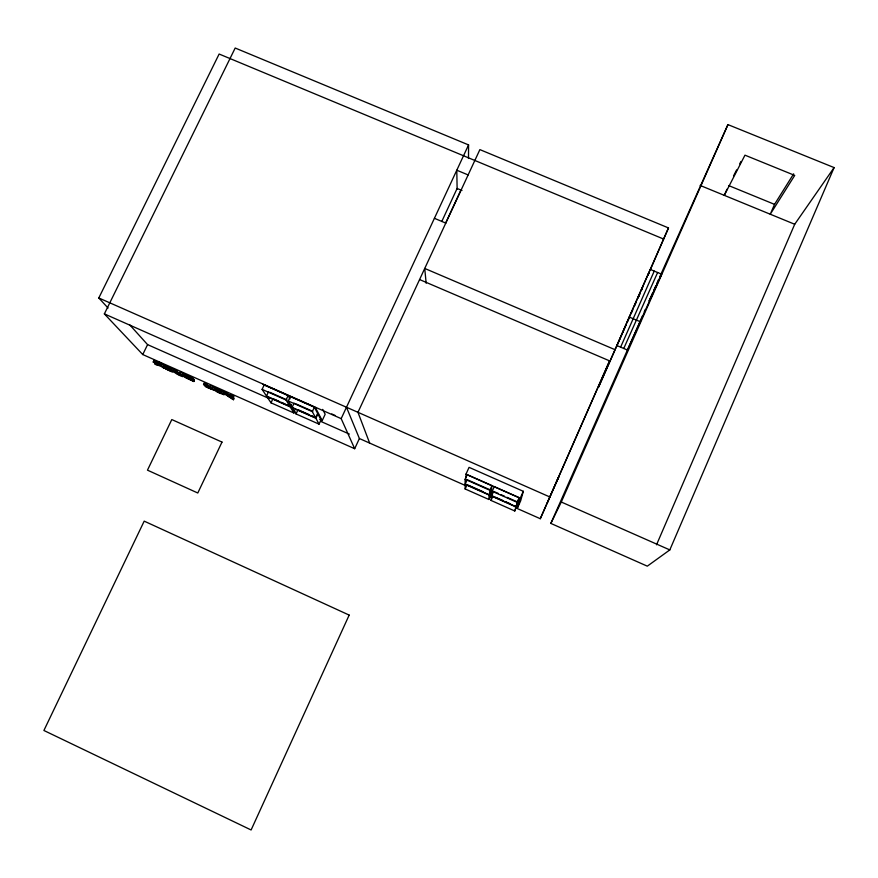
<?xml version="1.0" encoding="UTF-8"?>
<svg xmlns="http://www.w3.org/2000/svg" width="878" height="878" viewBox="0 0 878 878"><rect width="100%" height="100%" fill="white"/><g stroke="black" fill="none" stroke-linecap="round" stroke-linejoin="round"><path stroke-width="1.32" d="M468.501 158.479L468.567 144.914L235.194 48.027L104.361 313.885L142.752 354.547L354.679 448.713L359.387 438.528L346.481 407.249M488.826 499.472L489.331 495.137L491.307 490.714L490.769 495.148L488.826 499.472L465.153 488.969L465.142 484.415L467.129 479.662L490.133 489.858M489.364 494.819L489.88 490.275L491.91 485.743L467.151 474.789L465.11 479.3L465.131 484.074L489.364 494.819L491.351 490.396L491.91 485.743M517.833 502.457L514.782 510.985L491.021 500.438L491.559 496.125L493.59 491.384L498.452 493.535M492.174 491.285L491.603 495.807L515.935 506.595L519.085 497.76L494.204 486.763L492.174 491.285L517.054 502.304M514.782 510.985L519.085 497.76M515.309 506.189L517.779 507.275L520.27 498.111L523.31 491.307L469.061 467.348L466.009 474.109L466.009 477.939M523.31 491.307L520.676 500.778L517.779 507.275M547.356 502.721L558.847 476.578L556.191 482.768M515.375 507.682L540.288 518.722L609.595 360.88L419.574 279.555M609.595 360.88L540.288 518.722M369.638 443.072L357.961 412.32L479.882 149.611L668.487 227.929L598.555 387.132L626.19 324.728M629.208 317.035L616.96 345.581L627.419 350.037L661.573 274.166L650.291 269.436L629.208 317.035L640.523 321.831M642.608 315.641L550.846 523.409L647.305 566.167L669.815 549.913L834.1 167.588L727.939 124.61L659.685 276.976M638.108 297.73L639.689 294.031M641.28 290.344L642.872 286.656M647.635 275.582L648.699 273.124M647.821 275.549L648.974 273.157M649.994 270.512L668.487 227.929M656.524 544.799L794.711 224.263L834.1 167.588M793.646 173.844L774.539 204.365L770.258 214.232L794.722 175.402L744.972 155.165L724.295 195.344L726.984 189.22M620.614 347.139L654.242 271.093M657.622 272.509L623.753 348.478M644.232 311.964L645.319 309.506M649.16 300.803L652.486 293.274M653.594 290.772L655.811 285.756M656.92 283.243L658.577 279.478M550.846 523.409L561.283 502.018L727.939 124.61M627.276 322.27L628.911 318.593M631.084 313.687L632.709 310M634.344 306.323L635.968 302.647M638.119 297.796L639.722 294.174M641.324 290.552L642.389 288.138M491.021 500.438L492.953 496.114M465.153 488.969L467.107 484.656M649.193 300.945L661.573 274.166M445.607 223.122L460.939 190.065M354.679 448.713L341.18 418.641L468.567 144.914M441.766 221.497L457.12 188.463L461.982 190.504M315.641 417.818L312.305 411.628L314.379 407.205L290.333 396.571L288.258 400.983L292.1 407.392L315.641 417.818L317.671 413.494L314.379 407.205M315.871 418.246L317.902 413.922L321.041 419.914L319.054 424.151L296.04 413.944L292.374 407.831L315.871 418.246L319.054 424.151M319.702 419.486L322.204 420.595L325.167 414.251L322.742 409.378M292.1 407.392L294.13 403.068M293.921 413L290.201 406.865L266.802 396.494L271.006 402.837L293.921 413L294.92 410.893M296.04 413.944L298.026 409.719L308.924 414.548M289.938 406.426L286.041 399.995L288.116 395.594L264.179 384.992L262.094 389.393L266.495 396.033L289.938 406.426L290.947 404.264M290.201 406.865L291.222 404.714M266.495 396.033L268.536 391.731M271.006 402.837L272.992 398.623M233.493 399.709L231.057 398.03L233.109 397.504L233.833 395.989L231.024 394.738L229.893 395.21L224.12 391.665L223.396 393.19L233.493 399.709L234.206 398.206L232.582 397.086M218.26 392.137C212.081 386.561 227.764 396.768 218.26 392.137L218.984 390.633L218.161 390.019M221.047 393.377L221.772 391.873M231.024 394.738L229.169 396.713L225.602 394.167L226.326 392.653M229.169 396.713L229.806 395.166M214.473 388.636L213.014 386.737L210.457 385.596L209.732 387.11L212.289 388.252L213.749 390.139L205.54 386.715L203.564 384.366L204.289 382.852L210.215 386.748M209.732 387.11L211.093 388.921L207.79 387.494L206.132 385.508L206.857 384.004M207.79 387.494L208.514 385.991M212.289 388.252L213.014 386.737M179.321 373.589L180.868 375.477L177.597 374.072L178.311 372.568L176.478 370.494L173.91 369.353L173.185 370.856C174.524 374.138 190.778 380.481 179.321 373.589L180.045 372.085C180.956 371.57 186.158 376.069 183.228 374.961M181.867 374.719L182.602 373.216M193.84 381.513L194.247 379.647L193.84 381.513L185.697 377.781L184.512 376.739L190.515 379.055L183.886 375.619L184.61 374.116L193.555 378.703L192.71 378.561M184.226 376.003L184.61 374.116M159.631 363.393L153.946 360.485L153.222 361.988L160.07 365.544L158.534 363.876L159.258 362.373L161.859 363.525L164.109 365.994M164.866 366.817L164.142 368.31L161.124 365.029L161.859 363.525M163.264 366.444C169.092 367.487 181.077 377.178 165.185 368.551C176.676 374.127 167.38 367.772 163.264 366.444L163.988 364.941L171.397 368.299L173.811 370.307M177.597 374.072L175.743 371.998L176.478 370.494M142.752 354.547L147.581 344.626L129.593 324.717M164.142 368.31L160.608 366.126L155.176 364.315L155.889 362.834M155.889 363.174L156.613 361.67M108.06 308.035L98.797 297.971L219.138 54.03L663.559 239.025M733.536 175.918L736.631 169.893M739.715 163.879L740.955 161.475M231.77 396.527L233.833 395.989M155.176 364.315L158.435 364.985L153.222 361.988M186.092 375.389L185.324 375.444M728.597 185.543L774.539 204.365M700.117 185.423L794.711 224.263M468.128 174.941L456.79 170.211L457.131 189.242M434.412 218.304L445.772 223.1M614.633 349.521L424.732 268.448L426.159 283.243M186.52 375.554L190.526 377.331M98.797 297.971L549.409 496.783M561.283 502.018L669.815 549.913M331.774 413.966L335.023 415.404M104.361 313.885L341.18 418.641M262.917 384.268L315.378 407.469L322.204 420.595M466.009 474.109L520.27 498.111M269.765 392.279L287.029 399.918M295.37 403.617L312.711 411.299M500.888 494.61L504.532 496.235M506.968 497.31L517.91 502.15M262.094 389.393L286.041 399.995M288.258 400.983L312.305 411.628M465.11 479.3L489.88 490.275M274.199 399.161L279.028 401.301M281.432 402.365L285.054 403.968M287.468 405.043L291.09 406.646M311.35 415.623L316.19 417.774M468.347 485.205L483.295 491.834M495.455 497.222L502.962 500.548M505.465 501.656L510.469 503.873M514.223 505.541L516.725 506.65M465.142 484.415L489.331 495.137M491.559 496.125L515.858 506.891M147.581 344.626L269.151 398.524M320.536 421.297L349.367 434.083M359.387 438.528L465.549 485.589M489.222 496.081L491.713 497.189M184.951 374.5L190.756 377.123M178.311 372.568L180.012 373.326M158.534 363.876L161.124 365.029M177.29 372.338L179.65 373.391M207.438 385.749L209.82 386.803M173.185 370.856L175.743 371.998M183.886 375.619L191.656 379.186L192.831 380.207L186.838 377.913L193.522 381.151M203.564 384.366L206.132 385.508M223.396 393.19L225.602 394.167M230.299 396.252L233.109 397.504M168.675 368.288L169.355 368.584M220.532 390.326L217.503 389.217M153.946 360.485L158.117 362.888M224.12 391.665L229.696 395.616M223.967 392.093L214.759 387.769L215.538 388.855M159.258 362.373L160.795 364.041M163.988 364.941L171.265 369.21M288.116 395.594L290.047 398.853M349.17 615.094L251.108 829.973L43.9 730.485L144.19 521.137L349.17 615.094M222.002 442.084L197.791 493.008L147.471 470.158L171.803 419.563L222.002 442.084M224.022 394.683C208.251 389.591 214.616 386.122 224.022 394.683"/></g></svg>
